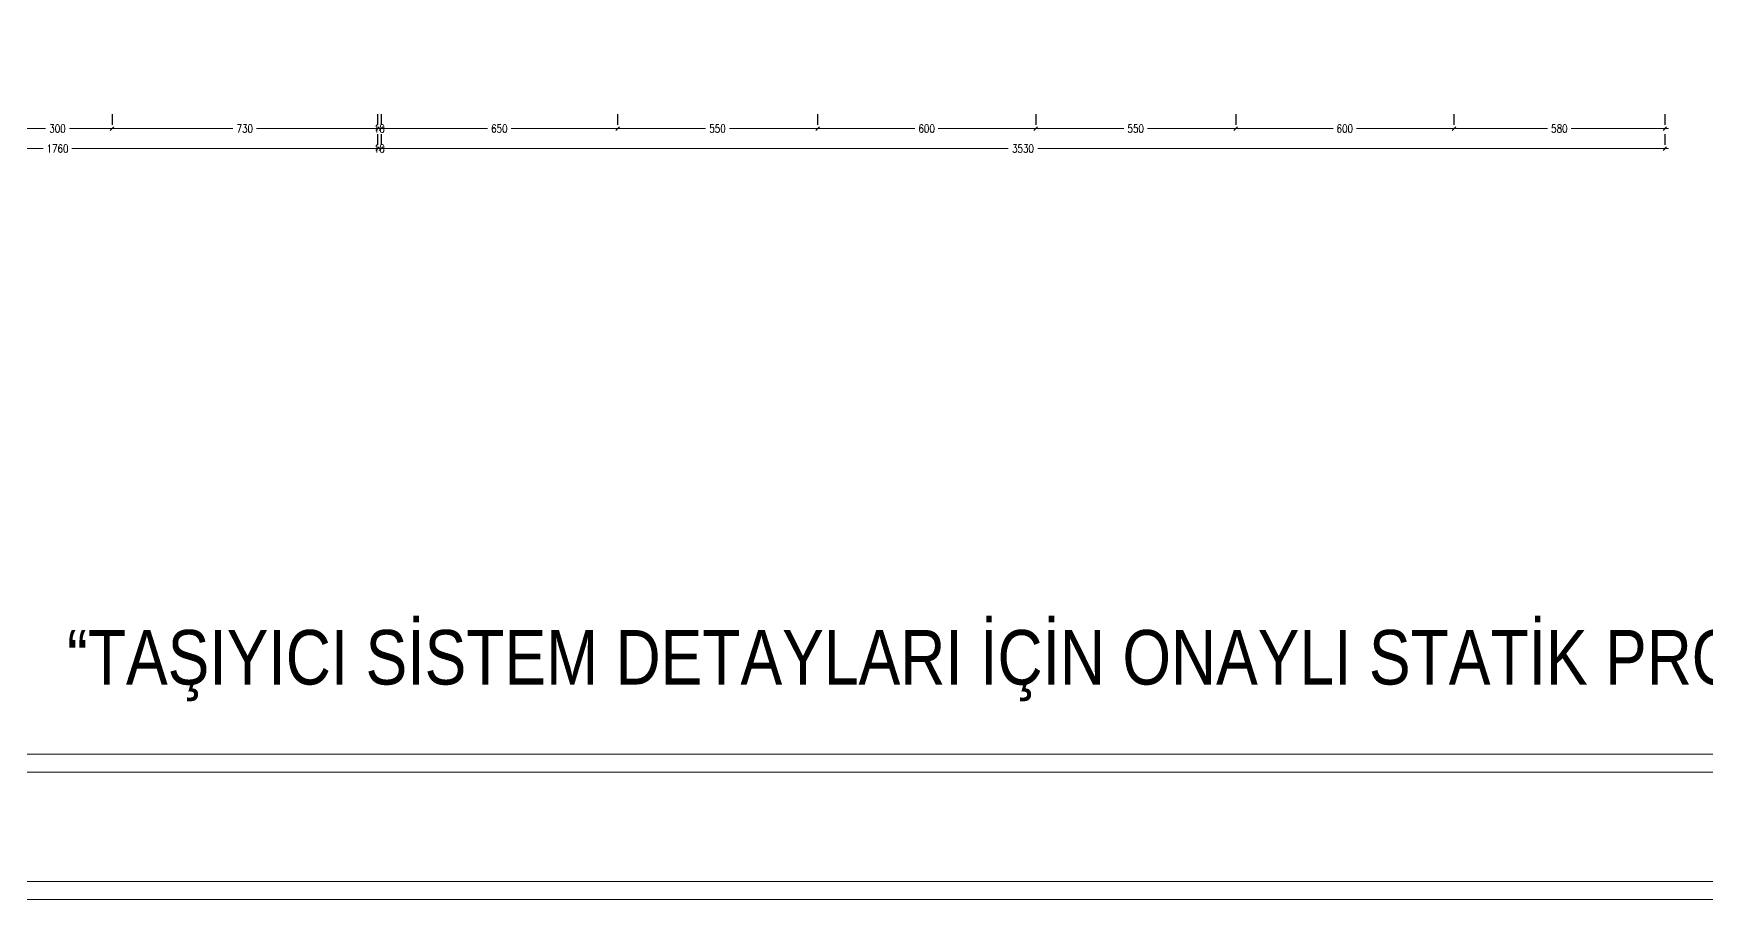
# Model space of a CAD drawing. Header units: millimetres. Extents: x -7453 to 3447, y 1740 to 11040.
# Drawn here: x -4995 to -394, y 1740 to 4122 of the extents above; entities that cross this region are included whole.
import ezdxf

# ---------------------------------------------------------------- set-up
doc = ezdxf.new("R2010")
doc.units = ezdxf.units.MM
for name, color, linetype, lineweight in [('antet-İM', 145, 'Continuous', 20), ('YAZI', 7, 'Continuous', 5), ('ölçü-dış-İM', 7, 'Continuous', 20)]:
    doc.layers.add(name, color=color, linetype=linetype, lineweight=lineweight)
doc.styles.get("Standard").update_dxf_attribs({"font": 'arial.ttf'})
doc.styles.add('ÖLÇÜ_İM', font='romans.shx', dxfattribs={"width": 0.8})
doc.dimstyles.new('ÖLÇÜ_İM_1-100', dxfattribs={"dimscale": 100, "dimtxt": 0.22, "dimasz": 0.1, "dimexe": 0.1, "dimexo": 0.4, "dimgap": 0.1, "dimtad": 0, "dimdec": 1, "dimrnd": 0.5, "dimzin": 12, "dimdsep": 46, "dimtxsty": 'ÖLÇÜ_İM', "dimblk1": 'OBLIQUE', "dimblk2": 'OBLIQUE', "dimsah": 1, "dimcen": 0.09, "dimdle": 0.1, "dimclrd": 256, "dimclre": 256, "dimclrt": 256, "dimadec": 0, "dimazin": 3, "dimtfac": 1, "dimtdec": 1, "dimtix": 1, "dimtofl": 0, "dimtmove": 2, "dimatfit": 3, "dimldrblk": 'OBLIQUE', "dimfxl": 0, "dimtolj": 1, "dimlwd": -1, "dimarcsym": 0})

# ---------------------------------------------------------------- blocks, each defined once
blk = doc.blocks.new('_OBLIQUE')
at = {"color": 0, "linetype": 'ByBlock'}
blk.add_line((-0.5, -0.5), (0.5, 0.5), dxfattribs=at)
blk = doc.blocks.new('*D173')
at = {"layer": 'Defpoints', "color": 0}
for p in [(-5078.8, 3860.3, 0), (-4778.8, 3860.3), (-4778.8, 3860.3, 0)]:
    blk.add_point(p, dxfattribs=at)
at = {"layer": 'ölçü-dış-İM', "lineweight": -2}
for p, q in [((-5078.8, 3900.3, 0), (-5078.8, 3870.3, 0)), ((-4778.8, 3900.3, 0), (-4778.8, 3870.3, 0))]:
    blk.add_line(p, q, dxfattribs=at)
at = {"layer": 'ölçü-dış-İM'}
for p, q in [((-5088.8, 3860.3, 0), (-4961.4, 3860.3, 0)), ((-4768.8, 3860.3, 0), (-4896.2, 3860.3, 0))]:
    blk.add_line(p, q, dxfattribs=at)
at = {"layer": 'ölçü-dış-İM', "xscale": 10, "yscale": 10, "zscale": 10, "rotation": 180}
blk.add_blockref('_OBLIQUE', (-5078.8, 3860.3, 0), dxfattribs=at)
at = {"layer": 'ölçü-dış-İM', "xscale": 10, "yscale": 10, "zscale": 10}
blk.add_blockref('_OBLIQUE', (-4778.8, 3860.3, 0), dxfattribs=at)
at = {"layer": 'ölçü-dış-İM', "insert": (-4928.8, 3860.3, 0), "char_height": 22, "attachment_point": 5, "style": 'ÖLÇÜ_İM'}
blk.add_mtext('\\A1;300', dxfattribs=at)
blk = doc.blocks.new('*D174')
at = {"layer": 'Defpoints', "color": 0}
for p in [(-4778.8, 3860.3, 0), (-4048.8, 3860.3, 0), (-4048.8, 3860.3, 0)]:
    blk.add_point(p, dxfattribs=at)
at = {"layer": 'ölçü-dış-İM', "lineweight": -2}
for p, q in [((-4778.8, 3900.3, 0), (-4778.8, 3870.3, 0)), ((-4048.8, 3900.3, 0), (-4048.8, 3870.3, 0))]:
    blk.add_line(p, q, dxfattribs=at)
at = {"layer": 'ölçü-dış-İM'}
for p, q in [((-4788.8, 3860.3, 0), (-4446.4, 3860.3, 0)), ((-4038.8, 3860.3, 0), (-4381.2, 3860.3, 0))]:
    blk.add_line(p, q, dxfattribs=at)
at = {"layer": 'ölçü-dış-İM', "xscale": 10, "yscale": 10, "zscale": 10, "rotation": 180}
blk.add_blockref('_OBLIQUE', (-4778.8, 3860.3, 0), dxfattribs=at)
at = {"layer": 'ölçü-dış-İM', "xscale": 10, "yscale": 10, "zscale": 10}
blk.add_blockref('_OBLIQUE', (-4048.8, 3860.3, 0), dxfattribs=at)
at = {"layer": 'ölçü-dış-İM', "insert": (-4413.8, 3860.3, 0), "char_height": 22, "attachment_point": 5, "style": 'ÖLÇÜ_İM'}
blk.add_mtext('\\A1;730', dxfattribs=at)
blk = doc.blocks.new('*D175')
at = {"layer": 'Defpoints', "color": 0}
for p in [(-5808.8, 3805.3, 0), (-4048.8, 3805.3, 0), (-4048.8, 3805.3, 0)]:
    blk.add_point(p, dxfattribs=at)
at = {"layer": 'ölçü-dış-İM', "lineweight": -2}
for p, q in [((-5808.8, 3845.3, 0), (-5808.8, 3815.3, 0)), ((-4048.8, 3845.3, 0), (-4048.8, 3815.3, 0))]:
    blk.add_line(p, q, dxfattribs=at)
at = {"layer": 'ölçü-dış-İM'}
for p, q in [((-5818.8, 3805.3, 0), (-4968.5, 3805.3, 0)), ((-4038.8, 3805.3, 0), (-4889, 3805.3, 0))]:
    blk.add_line(p, q, dxfattribs=at)
at = {"layer": 'ölçü-dış-İM', "xscale": 10, "yscale": 10, "zscale": 10, "rotation": 180}
blk.add_blockref('_OBLIQUE', (-5808.8, 3805.3, 0), dxfattribs=at)
at = {"layer": 'ölçü-dış-İM', "xscale": 10, "yscale": 10, "zscale": 10}
blk.add_blockref('_OBLIQUE', (-4048.8, 3805.3, 0), dxfattribs=at)
at = {"layer": 'ölçü-dış-İM', "insert": (-4928.8, 3805.3, 0), "char_height": 22, "attachment_point": 5, "style": 'ÖLÇÜ_İM'}
blk.add_mtext('\\A1;1760', dxfattribs=at)
blk = doc.blocks.new('*D208')
at = {"layer": 'Defpoints', "color": 0}
for p in [(-4048.8, 3860.3, 0), (-4038.8, 3860.3, 0), (-4038.8, 3860.3, 0)]:
    blk.add_point(p, dxfattribs=at)
at = {"layer": 'ölçü-dış-İM', "lineweight": -2}
for p, q in [((-4048.8, 3900.3, 0), (-4048.8, 3870.3, 0)), ((-4038.8, 3900.3, 0), (-4038.8, 3870.3, 0))]:
    blk.add_line(p, q, dxfattribs=at)
at = {"layer": 'ölçü-dış-İM'}
for p, q in [((-4048.8, 3860.3, 0), (-4058.8, 3860.3, 0)), ((-4038.8, 3860.3, 0), (-4028.8, 3860.3, 0))]:
    blk.add_line(p, q, dxfattribs=at)
at = {"layer": 'ölçü-dış-İM', "xscale": 10, "yscale": 10, "zscale": 10}
blk.add_blockref('_OBLIQUE', (-4048.8, 3860.3, 0), dxfattribs=at)
at = {"layer": 'ölçü-dış-İM', "xscale": 10, "yscale": 10, "zscale": 10, "rotation": 180}
blk.add_blockref('_OBLIQUE', (-4038.8, 3860.3, 0), dxfattribs=at)
at = {"layer": 'ölçü-dış-İM', "insert": (-4043.8, 3860.3, 0), "char_height": 22, "attachment_point": 5, "style": 'ÖLÇÜ_İM'}
blk.add_mtext('\\A1;10', dxfattribs=at)
blk = doc.blocks.new('*D209')
at = {"layer": 'Defpoints', "color": 0}
for p in [(-4048.8, 3805.3, 0), (-4038.8, 3805.3, 0), (-4038.8, 3805.3, 0)]:
    blk.add_point(p, dxfattribs=at)
at = {"layer": 'ölçü-dış-İM', "lineweight": -2}
for p, q in [((-4048.8, 3845.3, 0), (-4048.8, 3815.3, 0)), ((-4038.8, 3845.3, 0), (-4038.8, 3815.3, 0))]:
    blk.add_line(p, q, dxfattribs=at)
at = {"layer": 'ölçü-dış-İM'}
for p, q in [((-4048.8, 3805.3, 0), (-4058.8, 3805.3, 0)), ((-4038.8, 3805.3, 0), (-4028.8, 3805.3, 0))]:
    blk.add_line(p, q, dxfattribs=at)
at = {"layer": 'ölçü-dış-İM', "xscale": 10, "yscale": 10, "zscale": 10}
blk.add_blockref('_OBLIQUE', (-4048.8, 3805.3, 0), dxfattribs=at)
at = {"layer": 'ölçü-dış-İM', "xscale": 10, "yscale": 10, "zscale": 10, "rotation": 180}
blk.add_blockref('_OBLIQUE', (-4038.8, 3805.3, 0), dxfattribs=at)
at = {"layer": 'ölçü-dış-İM', "insert": (-4043.8, 3805.3, 0), "char_height": 22, "attachment_point": 5, "style": 'ÖLÇÜ_İM'}
blk.add_mtext('\\A1;10', dxfattribs=at)
blk = doc.blocks.new('*D210')
at = {"layer": 'Defpoints', "color": 0}
for p in [(-4038.8, 3860.3, 0), (-3388.8, 3860.3, 0), (-3388.8, 3860.3, 0)]:
    blk.add_point(p, dxfattribs=at)
at = {"layer": 'ölçü-dış-İM', "lineweight": -2}
for p, q in [((-4038.8, 3900.3, 0), (-4038.8, 3870.3, 0)), ((-3388.8, 3900.3, 0), (-3388.8, 3870.3, 0))]:
    blk.add_line(p, q, dxfattribs=at)
at = {"layer": 'ölçü-dış-İM'}
for p, q in [((-4048.8, 3860.3, 0), (-3746, 3860.3, 0)), ((-3378.8, 3860.3, 0), (-3681.6, 3860.3, 0))]:
    blk.add_line(p, q, dxfattribs=at)
at = {"layer": 'ölçü-dış-İM', "xscale": 10, "yscale": 10, "zscale": 10, "rotation": 180}
blk.add_blockref('_OBLIQUE', (-4038.8, 3860.3, 0), dxfattribs=at)
at = {"layer": 'ölçü-dış-İM', "xscale": 10, "yscale": 10, "zscale": 10}
blk.add_blockref('_OBLIQUE', (-3388.8, 3860.3, 0), dxfattribs=at)
at = {"layer": 'ölçü-dış-İM', "insert": (-3713.8, 3860.3, 0), "char_height": 22, "attachment_point": 5, "style": 'ÖLÇÜ_İM'}
blk.add_mtext('\\A1;650', dxfattribs=at)
blk = doc.blocks.new('*D211')
at = {"layer": 'Defpoints', "color": 0}
for p in [(-4038.8, 3805.3, 0), (-508.8, 3805.3, 0), (-508.8, 3805.3, 0)]:
    blk.add_point(p, dxfattribs=at)
at = {"layer": 'ölçü-dış-İM', "lineweight": -2}
for p, q in [((-4038.8, 3845.3, 0), (-4038.8, 3815.3, 0)), ((-508.8, 3845.3, 0), (-508.8, 3815.3, 0))]:
    blk.add_line(p, q, dxfattribs=at)
at = {"layer": 'ölçü-dış-İM'}
for p, q in [((-4048.8, 3805.3, 0), (-2314.8, 3805.3, 0)), ((-498.8, 3805.3, 0), (-2232.8, 3805.3, 0))]:
    blk.add_line(p, q, dxfattribs=at)
at = {"layer": 'ölçü-dış-İM', "xscale": 10, "yscale": 10, "zscale": 10, "rotation": 180}
blk.add_blockref('_OBLIQUE', (-4038.8, 3805.3, 0), dxfattribs=at)
at = {"layer": 'ölçü-dış-İM', "xscale": 10, "yscale": 10, "zscale": 10}
blk.add_blockref('_OBLIQUE', (-508.8, 3805.3, 0), dxfattribs=at)
at = {"layer": 'ölçü-dış-İM', "insert": (-2273.8, 3805.3, 0), "char_height": 22, "attachment_point": 5, "style": 'ÖLÇÜ_İM'}
blk.add_mtext('\\A1;3530', dxfattribs=at)
blk = doc.blocks.new('*D212')
at = {"layer": 'Defpoints', "color": 0}
for p in [(-3388.8, 3860.3, 0), (-2838.8, 3860.3, 0), (-2838.8, 3860.3, 0)]:
    blk.add_point(p, dxfattribs=at)
at = {"layer": 'ölçü-dış-İM', "lineweight": -2}
for p, q in [((-3388.8, 3900.3, 0), (-3388.8, 3870.3, 0)), ((-2838.8, 3900.3, 0), (-2838.8, 3870.3, 0))]:
    blk.add_line(p, q, dxfattribs=at)
at = {"layer": 'ölçü-dış-İM'}
for p, q in [((-3398.8, 3860.3, 0), (-3146.4, 3860.3, 0)), ((-2828.8, 3860.3, 0), (-3081.2, 3860.3, 0))]:
    blk.add_line(p, q, dxfattribs=at)
at = {"layer": 'ölçü-dış-İM', "xscale": 10, "yscale": 10, "zscale": 10, "rotation": 180}
blk.add_blockref('_OBLIQUE', (-3388.8, 3860.3, 0), dxfattribs=at)
at = {"layer": 'ölçü-dış-İM', "xscale": 10, "yscale": 10, "zscale": 10}
blk.add_blockref('_OBLIQUE', (-2838.8, 3860.3, 0), dxfattribs=at)
at = {"layer": 'ölçü-dış-İM', "insert": (-3113.8, 3860.3, 0), "char_height": 22, "attachment_point": 5, "style": 'ÖLÇÜ_İM'}
blk.add_mtext('\\A1;550', dxfattribs=at)
blk = doc.blocks.new('*D213')
at = {"layer": 'Defpoints', "color": 0}
for p in [(-2838.8, 3860.3, 0), (-2238.8, 3860.3, 0), (-2238.8, 3860.3, 0)]:
    blk.add_point(p, dxfattribs=at)
at = {"layer": 'ölçü-dış-İM', "lineweight": -2}
for p, q in [((-2838.8, 3900.3, 0), (-2838.8, 3870.3, 0)), ((-2238.8, 3900.3, 0), (-2238.8, 3870.3, 0))]:
    blk.add_line(p, q, dxfattribs=at)
at = {"layer": 'ölçü-dış-İM'}
for p, q in [((-2848.8, 3860.3, 0), (-2571, 3860.3, 0)), ((-2228.8, 3860.3, 0), (-2506.6, 3860.3, 0))]:
    blk.add_line(p, q, dxfattribs=at)
at = {"layer": 'ölçü-dış-İM', "xscale": 10, "yscale": 10, "zscale": 10, "rotation": 180}
blk.add_blockref('_OBLIQUE', (-2838.8, 3860.3, 0), dxfattribs=at)
at = {"layer": 'ölçü-dış-İM', "xscale": 10, "yscale": 10, "zscale": 10}
blk.add_blockref('_OBLIQUE', (-2238.8, 3860.3, 0), dxfattribs=at)
at = {"layer": 'ölçü-dış-İM', "insert": (-2538.8, 3860.3, 0), "char_height": 22, "attachment_point": 5, "style": 'ÖLÇÜ_İM'}
blk.add_mtext('\\A1;600', dxfattribs=at)
blk = doc.blocks.new('*D214')
at = {"layer": 'Defpoints', "color": 0}
for p in [(-2238.8, 3860.3, 0), (-1688.8, 3860.3, 0), (-1688.8, 3860.3, 0)]:
    blk.add_point(p, dxfattribs=at)
at = {"layer": 'ölçü-dış-İM', "lineweight": -2}
for p, q in [((-2238.8, 3900.3, 0), (-2238.8, 3870.3, 0)), ((-1688.8, 3900.3, 0), (-1688.8, 3870.3, 0))]:
    blk.add_line(p, q, dxfattribs=at)
at = {"layer": 'ölçü-dış-İM'}
for p, q in [((-2248.8, 3860.3, 0), (-1996.4, 3860.3, 0)), ((-1678.8, 3860.3, 0), (-1931.2, 3860.3, 0))]:
    blk.add_line(p, q, dxfattribs=at)
at = {"layer": 'ölçü-dış-İM', "xscale": 10, "yscale": 10, "zscale": 10, "rotation": 180}
blk.add_blockref('_OBLIQUE', (-2238.8, 3860.3, 0), dxfattribs=at)
at = {"layer": 'ölçü-dış-İM', "xscale": 10, "yscale": 10, "zscale": 10}
blk.add_blockref('_OBLIQUE', (-1688.8, 3860.3, 0), dxfattribs=at)
at = {"layer": 'ölçü-dış-İM', "insert": (-1963.8, 3860.3, 0), "char_height": 22, "attachment_point": 5, "style": 'ÖLÇÜ_İM'}
blk.add_mtext('\\A1;550', dxfattribs=at)
blk = doc.blocks.new('*D215')
at = {"layer": 'Defpoints', "color": 0}
for p in [(-1688.8, 3860.3, 0), (-1088.8, 3860.3, 0), (-1088.8, 3860.3, 0)]:
    blk.add_point(p, dxfattribs=at)
at = {"layer": 'ölçü-dış-İM', "lineweight": -2}
for p, q in [((-1688.8, 3900.3, 0), (-1688.8, 3870.3, 0)), ((-1088.8, 3900.3, 0), (-1088.8, 3870.3, 0))]:
    blk.add_line(p, q, dxfattribs=at)
at = {"layer": 'ölçü-dış-İM'}
for p, q in [((-1698.8, 3860.3, 0), (-1421, 3860.3, 0)), ((-1078.8, 3860.3, 0), (-1356.6, 3860.3, 0))]:
    blk.add_line(p, q, dxfattribs=at)
at = {"layer": 'ölçü-dış-İM', "xscale": 10, "yscale": 10, "zscale": 10, "rotation": 180}
blk.add_blockref('_OBLIQUE', (-1688.8, 3860.3, 0), dxfattribs=at)
at = {"layer": 'ölçü-dış-İM', "xscale": 10, "yscale": 10, "zscale": 10}
blk.add_blockref('_OBLIQUE', (-1088.8, 3860.3, 0), dxfattribs=at)
at = {"layer": 'ölçü-dış-İM', "insert": (-1388.8, 3860.3, 0), "char_height": 22, "attachment_point": 5, "style": 'ÖLÇÜ_İM'}
blk.add_mtext('\\A1;600', dxfattribs=at)
blk = doc.blocks.new('*D216')
at = {"layer": 'Defpoints', "color": 0}
for p in [(-1088.8, 3860.3, 0), (-508.8, 3860.3, 0), (-508.8, 3860.3, 0)]:
    blk.add_point(p, dxfattribs=at)
at = {"layer": 'ölçü-dış-İM', "lineweight": -2}
for p, q in [((-1088.8, 3900.3, 0), (-1088.8, 3870.3, 0)), ((-508.8, 3900.3, 0), (-508.8, 3870.3, 0))]:
    blk.add_line(p, q, dxfattribs=at)
at = {"layer": 'ölçü-dış-İM'}
for p, q in [((-1098.8, 3860.3, 0), (-831.4, 3860.3, 0)), ((-498.8, 3860.3, 0), (-766.2, 3860.3, 0))]:
    blk.add_line(p, q, dxfattribs=at)
at = {"layer": 'ölçü-dış-İM', "xscale": 10, "yscale": 10, "zscale": 10, "rotation": 180}
blk.add_blockref('_OBLIQUE', (-1088.8, 3860.3, 0), dxfattribs=at)
at = {"layer": 'ölçü-dış-İM', "xscale": 10, "yscale": 10, "zscale": 10}
blk.add_blockref('_OBLIQUE', (-508.8, 3860.3, 0), dxfattribs=at)
at = {"layer": 'ölçü-dış-İM', "insert": (-798.8, 3860.3, 0), "char_height": 22, "attachment_point": 5, "style": 'ÖLÇÜ_İM'}
blk.add_mtext('\\A1;580', dxfattribs=at)

msp = doc.modelspace()

# ---------------------------------------------------------------- linework, layer by layer
at = {"layer": 'antet-İM'}
for p, q in [((-7403.235, 2139.568), (3396.765, 2139.568)), ((-7403.235, 2139.568), (3396.765, 2139.568)), ((-7403.235, 2089.568), (3396.765, 2089.568)), ((-7403.235, 2089.568), (3396.765, 2089.568))]:
    msp.add_line(p, q, dxfattribs=at)
for points in [[(-7453.235, 11039.568), (3446.765, 11039.568), (3446.765, 1739.568), (-7453.235, 1739.568)], [(-7403.235, 1789.568), (-7403.235, 10989.568), (3396.765, 10989.568), (3396.765, 1789.568)]]:
    msp.add_lwpolyline(points, close=True, dxfattribs=at)

# ---------------------------------------------------------------- texts
at = {"layer": 'YAZI', "insert": (-4902.562, 2481.042), "char_height": 150, "attachment_point": 1}
msp.add_mtext_dynamic_manual_height_columns('{\\fArial Narrow|b0|i0|c162|p34;“TAŞIYICI SİSTEM DETAYLARI İÇİN ONAYLI STATİK PROJE VE EKLERİ ESASTIR” }', width=7055.63085, gutter_width=60, heights=[0], dxfattribs=at)

# ---------------------------------------------------------------- dimensions: what is measured, and where the dimension line sits
at = {"layer": 'ölçü-dış-İM'}
for base, p1, p2, picture, middle in [((-4778.78, 3860.349, 0), (-5078.78, 3860.349, 0), (-4778.78, 3860.349), '*D173', (-4928.78, 3860.349, 0)), ((-4048.78, 3860.349, 0), (-4778.78, 3860.349, 0), (-4048.78, 3860.349, 0), '*D174', (-4413.78, 3860.349, 0)), ((-4038.78, 3860.349, 0), (-4048.78, 3860.349, 0), (-4038.78, 3860.349, 0), '*D208', (-4043.78, 3860.349, 0)), ((-3388.78, 3860.349, 0), (-4038.78, 3860.349, 0), (-3388.78, 3860.349, 0), '*D210', (-3713.78, 3860.349, 0)), ((-2838.78, 3860.349, 0), (-3388.78, 3860.349, 0), (-2838.78, 3860.349, 0), '*D212', (-3113.78, 3860.349, 0)), ((-2238.78, 3860.349, 0), (-2838.78, 3860.349, 0), (-2238.78, 3860.349, 0), '*D213', (-2538.78, 3860.349, 0)), ((-1688.78, 3860.349, 0), (-2238.78, 3860.349, 0), (-1688.78, 3860.349, 0), '*D214', (-1963.78, 3860.349, 0)), ((-1088.78, 3860.349, 0), (-1688.78, 3860.349, 0), (-1088.78, 3860.349, 0), '*D215', (-1388.78, 3860.349, 0)), ((-508.78, 3860.349, 0), (-1088.78, 3860.349, 0), (-508.78, 3860.349, 0), '*D216', (-798.78, 3860.349, 0)), ((-4048.78, 3805.349, 0), (-5808.78, 3805.349, 0), (-4048.78, 3805.349, 0), '*D175', (-4928.78, 3805.349, 0)), ((-4038.78, 3805.349, 0), (-4048.78, 3805.349, 0), (-4038.78, 3805.349, 0), '*D209', (-4043.78, 3805.349, 0)), ((-508.78, 3805.349, 0), (-4038.78, 3805.349, 0), (-508.78, 3805.349, 0), '*D211', (-2273.78, 3805.349, 0))]:
    dim = msp.add_linear_dim(base=base, p1=p1, p2=p2, dimstyle='ÖLÇÜ_İM_1-100', override={"dimfxl": 0.2, "dimarcsym": 1}, dxfattribs=at)
    dim.commit()
    dim.dimension.update_dxf_attribs({"geometry": picture, "text_midpoint": middle})

doc.saveas('drawing.dxf')
